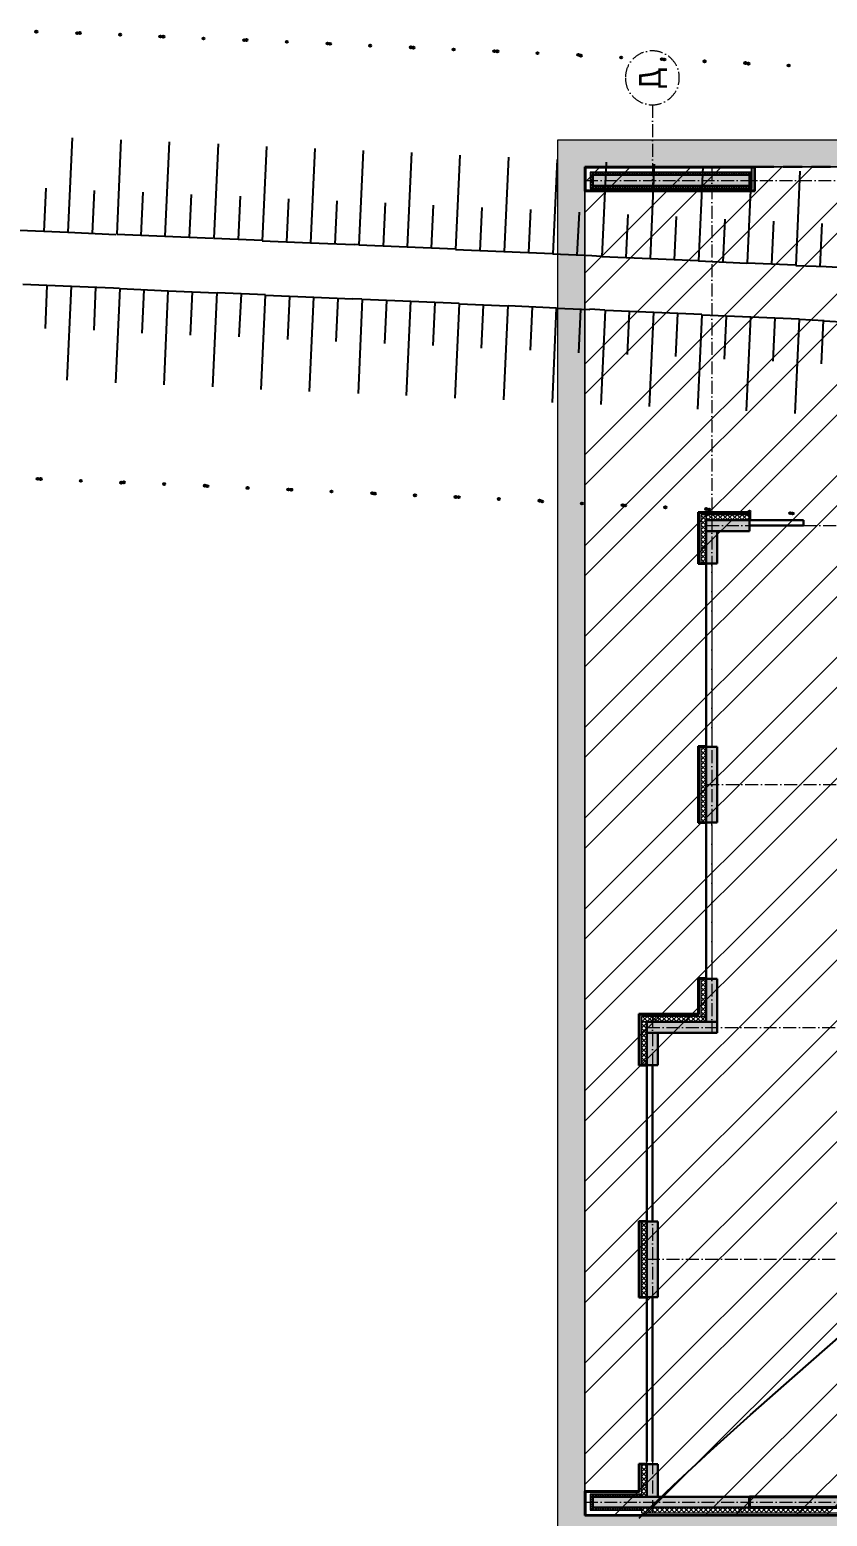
# Model space of a CAD drawing. Header units: millimetres. Extents: x 1353783 to 6492029790, y -7276956 to -512500.
# Drawn here: x 9990400 to 9993356, y -2855754 to -2850243 of the extents above; entities that cross this region are included whole.
import ezdxf

# ---------------------------------------------------------------- set-up
doc = ezdxf.new("R2010")
doc.units = ezdxf.units.MM
for name, pattern in [('( Dashed )', [0.75, 0.5, -0.25]), ('ACAD_ISO10W100', [18, 12, -3, 0, -3]), ('CONTI', [0]), ('осевая', [50.8, 31.75, -6.35, 6.35, -6.35])]:
    doc.linetypes.add(name, pattern=pattern)
doc.layers.get('0').update_dxf_attribs({"lineweight": 5})
for name, color, linetype, lineweight in [('!A-DIAFRAGM типовой', 142, 'Continuous', 0), ('7земля', 7, 'Continuous', 30), ('DIAFRAGM', 46, 'Continuous', 30), ('Hatch', 254, 'Continuous', 5), ('INSULATION', 81, 'Continuous', 5), ('Ар-окна', 5, 'Continuous', 9), ('ГП-Тратуар', 3, 'Continuous', 5), ('ГР.УЧ', 12, 'ограждение1', 40), ('оси', 231, 'осевая', 9)]:
    doc.layers.add(name, color=color, linetype=linetype, lineweight=lineweight)
for name, color, linetype in [('GORIZUNKNOWN', 32, 'CONTI'), ('SIT_LРЕЛЬЕФ', 7, 'CONTI'), ('Заливка', 7, 'Continuous'), ('РЕЛЬЕФ', 7, 'CONTI')]:
    doc.layers.add(name, color=color, linetype=linetype)
doc.styles.add('GOST Common', font='', dxfattribs={"height": 3})
doc.styles.get('GOST Common').set_extended_font_data('GOST Common')
doc.linetypes.add('ограждение1', pattern='A,6.35,-2.54,[133,ltypeshp.shx,S=2.54,R=0,X=-2.54,Y=0],-2.54,25.4', length=36.83)

# ---------------------------------------------------------------- blocks, each defined once
blk = doc.blocks.new('амвамвам')
at = {"lineweight": 30, "ltscale": 100, "true_color": 0x939598}
h = blk.add_hatch(color=252, dxfattribs=at)
h.dxf.hatch_style = 1
h.paths.add_polyline_path([(9932406, -3669392), (9932906, -3669392), (9932906, -3665042), (9932406, -3665042)], flags=17)
h.paths.add_polyline_path([(9932406, -3672192), (9932906, -3672192), (9932906, -3683642), (9918006, -3683642), (9918006, -3658142), (9918006, -3657642), (9937860, -3657642), (9937810, -3658142), (9918506, -3658142), (9918506, -3683142), (9932406, -3683142)])
at = {"color": 251, "lineweight": 15, "ltscale": 100, "true_color": 0x636466}
blk.add_lwpolyline([(9932406, -3672192), (9932906, -3672192), (9932906, -3683642), (9918006, -3683642), (9918006, -3658142), (9918006, -3657642), (9937860, -3657642), (9937810, -3658142), (9918506, -3658142), (9918506, -3683142), (9932406, -3683142)], close=True, dxfattribs=at)
blk = doc.blocks.new('ТИП-3')
at = {"layer": '!A-DIAFRAGM типовой', "lineweight": 0, "ltscale": 100, "true_color": 0x000000}
h = blk.add_hatch(color=18, dxfattribs=at)
h.dxf.hatch_style = 1
h.paths.add_polyline_path([(10363114, -2871481), (10363314, -2871481), (10363314, -2868581), (10363114, -2868581)])
h = blk.add_hatch(color=18, dxfattribs=at)
h.dxf.hatch_style = 1
h.paths.add_polyline_path([(10387614, -2871481), (10387814, -2871481), (10387814, -2868581), (10387614, -2868581)])
h = blk.add_hatch(color=18, dxfattribs=at)
h.dxf.hatch_style = 1
h.paths.add_polyline_path([(10378814, -2870881), (10379014, -2870881), (10379014, -2869581), (10378814, -2869581)])
h = blk.add_hatch(color=18, dxfattribs=at)
h.dxf.hatch_style = 1
h.paths.add_polyline_path([(10379014, -2869581), (10379014, -2869781), (10379614, -2869781), (10379614, -2869581)])
h = blk.add_hatch(color=18, dxfattribs=at)
h.dxf.hatch_style = 1
h.paths.add_polyline_path([(10382514, -2869581), (10382514, -2869781), (10383914, -2869781), (10383914, -2869581)])
h = blk.add_hatch(color=18, dxfattribs=at)
h.dxf.hatch_style = 1
h.paths.add_polyline_path([(10387014, -2869581), (10387014, -2869781), (10387614, -2869781), (10387614, -2869581)])
h = blk.add_hatch(color=18, dxfattribs=at)
h.dxf.hatch_style = 1
h.paths.add_polyline_path([(10369514, -2871481), (10369714, -2871481), (10369714, -2870681), (10369514, -2870681)])
h = blk.add_hatch(color=18, dxfattribs=at)
h.dxf.hatch_style = 1
h.paths.add_polyline_path([(10369714, -2870681), (10369714, -2870881), (10370314, -2870881), (10370314, -2870681)])
h = blk.add_hatch(color=18, dxfattribs=at)
h.dxf.hatch_style = 1
h.paths.add_polyline_path([(10373714, -2870681), (10373714, -2870881), (10375114, -2870881), (10375114, -2870681)])
h = blk.add_hatch(color=18, dxfattribs=at)
h.dxf.hatch_style = 1
h.paths.add_polyline_path([(10378014, -2870681), (10378014, -2870881), (10378814, -2870881), (10378814, -2870681)])
at = {"layer": 'Hatch', "lineweight": 40, "ltscale": 0.5, "true_color": 0x000000}
blk.add_hatch(color=18, dxfattribs=at).paths.add_polyline_path([(10387814, -2874781), (10387614, -2874781), (10387614, -2871481), (10387814, -2871481)])
at = {"layer": '7земля', "color": 18, "lineweight": 30, "ltscale": 100, "true_color": 0x000000}
for p, q in [((10362964, -2868431), (10363414, -2868431)), ((10362964, -2871581), (10362964, -2868431)), ((10363414, -2868431), (10363414, -2871581)), ((10387514, -2869431), (10387514, -2868431)), ((10387514, -2868431), (10387964, -2868431)), ((10387964, -2868431), (10387964, -2882331)), ((10362974, -2868441), (10363404, -2868441)), ((10362974, -2871571), (10362974, -2868441)), ((10363404, -2868441), (10363404, -2871571)), ((10387524, -2869441), (10387524, -2868441)), ((10387524, -2868441), (10387954, -2868441)), ((10387954, -2868441), (10387954, -2882321)), ((10378664, -2870531), (10378664, -2869431)), ((10378664, -2869431), (10379624, -2869431)), ((10378674, -2870541), (10378674, -2869441)), ((10378674, -2869441), (10379614, -2869441)), ((10379614, -2869441), (10379614, -2869581)), ((10379624, -2869431), (10379624, -2869581)), ((10383924, -2869431), (10382504, -2869431)), ((10382504, -2869431), (10382504, -2869581)), ((10383914, -2869441), (10382514, -2869441)), ((10382514, -2869441), (10382514, -2869581)), ((10383914, -2869581), (10383914, -2869441)), ((10383924, -2869581), (10383924, -2869431)), ((10387004, -2869581), (10387004, -2869431)), ((10387004, -2869431), (10387514, -2869431)), ((10387014, -2869581), (10387014, -2869441)), ((10387014, -2869441), (10387524, -2869441)), ((10379614, -2869581), (10379664, -2869581)), ((10379664, -2869681), (10379614, -2869681)), ((10382464, -2869581), (10379664, -2869581)), ((10379664, -2869681), (10382464, -2869681)), ((10382514, -2869581), (10382464, -2869581)), ((10382464, -2869681), (10382514, -2869681)), ((10383914, -2869581), (10383964, -2869581)), ((10383964, -2869681), (10383914, -2869681)), ((10386964, -2869581), (10383964, -2869581)), ((10383964, -2869681), (10386964, -2869681)), ((10370324, -2870531), (10369364, -2870531)), ((10369364, -2870531), (10369364, -2871491)), ((10370314, -2870541), (10369374, -2870541)), ((10369374, -2870541), (10369374, -2871481)), ((10370314, -2870681), (10370314, -2870541)), ((10370324, -2870681), (10370324, -2870531)), ((10375124, -2870531), (10373704, -2870531)), ((10373704, -2870531), (10373704, -2870681)), ((10375114, -2870541), (10373714, -2870541)), ((10373714, -2870541), (10373714, -2870681)), ((10375114, -2870681), (10375114, -2870541)), ((10375124, -2870681), (10375124, -2870531)), ((10378004, -2870681), (10378004, -2870531)), ((10378004, -2870531), (10378664, -2870531)), ((10378014, -2870681), (10378014, -2870541)), ((10378014, -2870541), (10378674, -2870541)), ((10370314, -2870681), (10370364, -2870681)), ((10373664, -2870681), (10370364, -2870681)), ((10373714, -2870681), (10373664, -2870681)), ((10375114, -2870681), (10375164, -2870681)), ((10377964, -2870681), (10375164, -2870681)), ((10378014, -2870681), (10377964, -2870681)), ((10363414, -2871581), (10362964, -2871581)), ((10363404, -2871571), (10362974, -2871571)), ((10369364, -2871491), (10369514, -2871491)), ((10369374, -2871481), (10369514, -2871481)), ((10369514, -2871531), (10369514, -2871481)), ((10369514, -2871481), (10369614, -2871481)), ((10369514, -2871531), (10369514, -2872431)), ((10369614, -2871481), (10369614, -2871531)), ((10369614, -2872431), (10369614, -2871531)), ((10369514, -2872431), (10369514, -2872481)), ((10369514, -2872481), (10369614, -2872481)), ((10369614, -2872481), (10369614, -2872431))]:
    blk.add_line(p, q, dxfattribs=at)
at = {"layer": '7земля', "color": 18, "linetype": '( Dashed )', "lineweight": 20, "ltscale": 700, "true_color": 0x000000}
blk.add_line((10363414, -2868431), (10387514, -2868431), dxfattribs=at)
at = {"layer": '7земля', "color": 18, "linetype": '( Dashed )', "lineweight": 30, "ltscale": 700, "true_color": 0x000000}
blk.add_line((10362964, -2871581), (10362964, -2874881), dxfattribs=at)
at = {"layer": 'DIAFRAGM', "color": 18, "ltscale": 0.5, "true_color": 0x000000}
for p, q in [((10363314, -2868581), (10363114, -2868581)), ((10363114, -2868581), (10363114, -2871481)), ((10363314, -2871481), (10363314, -2868581)), ((10387814, -2868581), (10387614, -2868581)), ((10387614, -2868581), (10387614, -2871481)), ((10387814, -2871481), (10387814, -2868581)), ((10379014, -2869581), (10378814, -2869581)), ((10378814, -2869581), (10378814, -2870881)), ((10379014, -2870881), (10379014, -2869581)), ((10379014, -2869581), (10379014, -2869781)), ((10379614, -2869581), (10379014, -2869581)), ((10379014, -2869781), (10379614, -2869781)), ((10379614, -2869781), (10379614, -2869581)), ((10382514, -2869581), (10382514, -2869781)), ((10383914, -2869581), (10382514, -2869581)), ((10382514, -2869781), (10383914, -2869781)), ((10383314, -2869781), (10383114, -2869781)), ((10383914, -2869781), (10383914, -2869581)), ((10387014, -2869581), (10387014, -2869781)), ((10387614, -2869581), (10387014, -2869581)), ((10387014, -2869781), (10387614, -2869781)), ((10387614, -2869781), (10387614, -2869581)), ((10369714, -2870681), (10369514, -2870681)), ((10369514, -2870681), (10369514, -2871481)), ((10369714, -2871481), (10369714, -2870681)), ((10369714, -2870681), (10369714, -2870881)), ((10370314, -2870681), (10369714, -2870681)), ((10369714, -2870881), (10370314, -2870881)), ((10370314, -2870881), (10370314, -2870681)), ((10373714, -2870681), (10373714, -2870881)), ((10375114, -2870681), (10373714, -2870681)), ((10373714, -2870881), (10375114, -2870881)), ((10375114, -2870881), (10375114, -2870681)), ((10378014, -2870681), (10378014, -2870881)), ((10378814, -2870681), (10378014, -2870681)), ((10378014, -2870881), (10378814, -2870881)), ((10378814, -2870881), (10378814, -2870681)), ((10378814, -2870881), (10379014, -2870881)), ((10363114, -2871481), (10363314, -2871481)), ((10369514, -2871481), (10369714, -2871481)), ((10387614, -2871481), (10387814, -2871481))]:
    blk.add_line(p, q, dxfattribs=at)
at = {"layer": 'Hatch', "color": 18, "lineweight": 40, "ltscale": 0.5, "true_color": 0x000000}
for p, q in [((10387614, -2874781), (10387614, -2871481)), ((10387614, -2871481), (10387814, -2871481)), ((10387814, -2871481), (10387814, -2874781))]:
    blk.add_line(p, q, dxfattribs=at)
at = {"layer": 'INSULATION', "color": 18, "linetype": 'Continuous', "ltscale": 0.5, "true_color": 0x000000}
for p, q in [((10363064, -2868563), (10363096, -2868531)), ((10363064, -2868544), (10363101, -2868581)), ((10363101, -2868581), (10363064, -2868618)), ((10363064, -2868608), (10363114, -2868658)), ((10363114, -2868613), (10363064, -2868663)), ((10363064, -2868653), (10363114, -2868703)), ((10363114, -2868658), (10363064, -2868708)), ((10363064, -2868698), (10363114, -2868748)), ((10363114, -2868703), (10363064, -2868753)), ((10363082, -2868581), (10363114, -2868613)), ((10363091, -2868581), (10363141, -2868531)), ((10363096, -2868531), (10363146, -2868581)), ((10363136, -2868581), (10363186, -2868531)), ((10363141, -2868531), (10363191, -2868581)), ((10363181, -2868581), (10363231, -2868531)), ((10363186, -2868531), (10363236, -2868581)), ((10363226, -2868581), (10363276, -2868531)), ((10363231, -2868531), (10363281, -2868581)), ((10363271, -2868581), (10363321, -2868531)), ((10363276, -2868531), (10363326, -2868581)), ((10363351, -2868581), (10363314, -2868618)), ((10363314, -2868608), (10363364, -2868658)), ((10363364, -2868613), (10363314, -2868663)), ((10363314, -2868653), (10363364, -2868703)), ((10363364, -2868658), (10363314, -2868708)), ((10363314, -2868698), (10363364, -2868748)), ((10363364, -2868703), (10363314, -2868753)), ((10363316, -2868581), (10363364, -2868532)), ((10363321, -2868531), (10363364, -2868574)), ((10363332, -2868581), (10363364, -2868613)), ((10363361, -2868581), (10363364, -2868577)), ((10387564, -2868563), (10387596, -2868531)), ((10387564, -2868544), (10387601, -2868581)), ((10387601, -2868581), (10387564, -2868618)), ((10387564, -2868608), (10387614, -2868658)), ((10387614, -2868613), (10387564, -2868663)), ((10387564, -2868653), (10387614, -2868703)), ((10387614, -2868658), (10387564, -2868708)), ((10387564, -2868698), (10387614, -2868748)), ((10387614, -2868703), (10387564, -2868753)), ((10387582, -2868581), (10387614, -2868613)), ((10387591, -2868581), (10387641, -2868531)), ((10387596, -2868531), (10387646, -2868581)), ((10387636, -2868581), (10387686, -2868531)), ((10387641, -2868531), (10387691, -2868581)), ((10387681, -2868581), (10387731, -2868531)), ((10387686, -2868531), (10387736, -2868581)), ((10387726, -2868581), (10387776, -2868531)), ((10387731, -2868531), (10387781, -2868581)), ((10387771, -2868581), (10387821, -2868531)), ((10387776, -2868531), (10387826, -2868581)), ((10387851, -2868581), (10387814, -2868618)), ((10387814, -2868608), (10387864, -2868658)), ((10387864, -2868613), (10387814, -2868663)), ((10387814, -2868653), (10387864, -2868703)), ((10387864, -2868658), (10387814, -2868708)), ((10387814, -2868698), (10387864, -2868748)), ((10387864, -2868703), (10387814, -2868753)), ((10387816, -2868581), (10387864, -2868532)), ((10387821, -2868531), (10387864, -2868574)), ((10387832, -2868581), (10387864, -2868613)), ((10387861, -2868581), (10387864, -2868577)), ((10363064, -2868742), (10363114, -2868792)), ((10363114, -2868748), (10363064, -2868798)), ((10363064, -2868787), (10363114, -2868837)), ((10363114, -2868792), (10363064, -2868842)), ((10363064, -2868832), (10363114, -2868882)), ((10363114, -2868837), (10363064, -2868887)), ((10363064, -2868877), (10363114, -2868927)), ((10363114, -2868882), (10363064, -2868932)), ((10363064, -2868922), (10363114, -2868972)), ((10363114, -2868927), (10363064, -2868977)), ((10363064, -2868967), (10363114, -2869017)), ((10363114, -2868972), (10363064, -2869022)), ((10363314, -2868742), (10363364, -2868792)), ((10363364, -2868748), (10363314, -2868798)), ((10363314, -2868787), (10363364, -2868837)), ((10363364, -2868792), (10363314, -2868842)), ((10363314, -2868832), (10363364, -2868882)), ((10363364, -2868837), (10363314, -2868887)), ((10363314, -2868877), (10363364, -2868927)), ((10363364, -2868882), (10363314, -2868932)), ((10363314, -2868922), (10363364, -2868972)), ((10363364, -2868927), (10363314, -2868977)), ((10363314, -2868967), (10363364, -2869017)), ((10363364, -2868972), (10363314, -2869022)), ((10387564, -2868742), (10387614, -2868792)), ((10387614, -2868748), (10387564, -2868798)), ((10387564, -2868787), (10387614, -2868837)), ((10387614, -2868792), (10387564, -2868842)), ((10387564, -2868832), (10387614, -2868882)), ((10387614, -2868837), (10387564, -2868887)), ((10387564, -2868877), (10387614, -2868927)), ((10387614, -2868882), (10387564, -2868932)), ((10387564, -2868922), (10387614, -2868972)), ((10387614, -2868927), (10387564, -2868977)), ((10387564, -2868967), (10387614, -2869017)), ((10387614, -2868972), (10387564, -2869022)), ((10387814, -2868742), (10387864, -2868792)), ((10387864, -2868748), (10387814, -2868798)), ((10387814, -2868787), (10387864, -2868837)), ((10387864, -2868792), (10387814, -2868842)), ((10387814, -2868832), (10387864, -2868882)), ((10387864, -2868837), (10387814, -2868887)), ((10387814, -2868877), (10387864, -2868927)), ((10387864, -2868882), (10387814, -2868932)), ((10387814, -2868922), (10387864, -2868972)), ((10387864, -2868927), (10387814, -2868977)), ((10387814, -2868967), (10387864, -2869017)), ((10387864, -2868972), (10387814, -2869022)), ((10363064, -2869012), (10363114, -2869062)), ((10363114, -2869017), (10363064, -2869067)), ((10363064, -2869057), (10363114, -2869107)), ((10363114, -2869062), (10363064, -2869112)), ((10363064, -2869102), (10363114, -2869152)), ((10363114, -2869107), (10363064, -2869157)), ((10363064, -2869147), (10363114, -2869197)), ((10363114, -2869152), (10363064, -2869202)), ((10363064, -2869191), (10363114, -2869241)), ((10363114, -2869197), (10363064, -2869247)), ((10363064, -2869236), (10363114, -2869286)), ((10363114, -2869241), (10363064, -2869291)), ((10363314, -2869012), (10363364, -2869062)), ((10363364, -2869017), (10363314, -2869067)), ((10363314, -2869057), (10363364, -2869107)), ((10363364, -2869062), (10363314, -2869112)), ((10363314, -2869102), (10363364, -2869152)), ((10363364, -2869107), (10363314, -2869157)), ((10363314, -2869147), (10363364, -2869197)), ((10363364, -2869152), (10363314, -2869202)), ((10363314, -2869191), (10363364, -2869241)), ((10363364, -2869197), (10363314, -2869247)), ((10363314, -2869236), (10363364, -2869286)), ((10363364, -2869241), (10363314, -2869291)), ((10387564, -2869012), (10387614, -2869062)), ((10387614, -2869017), (10387564, -2869067)), ((10387564, -2869057), (10387614, -2869107)), ((10387614, -2869062), (10387564, -2869112)), ((10387564, -2869102), (10387614, -2869152)), ((10387614, -2869107), (10387564, -2869157)), ((10387564, -2869147), (10387614, -2869197)), ((10387614, -2869152), (10387564, -2869202)), ((10387564, -2869191), (10387614, -2869241)), ((10387614, -2869197), (10387564, -2869247)), ((10387564, -2869236), (10387614, -2869286)), ((10387614, -2869241), (10387564, -2869291)), ((10387814, -2869012), (10387864, -2869062)), ((10387864, -2869017), (10387814, -2869067)), ((10387814, -2869057), (10387864, -2869107)), ((10387864, -2869062), (10387814, -2869112)), ((10387814, -2869102), (10387864, -2869152)), ((10387864, -2869107), (10387814, -2869157)), ((10387814, -2869147), (10387864, -2869197)), ((10387864, -2869152), (10387814, -2869202)), ((10387814, -2869191), (10387864, -2869241)), ((10387864, -2869197), (10387814, -2869247)), ((10387814, -2869236), (10387864, -2869286)), ((10387864, -2869241), (10387814, -2869291)), ((10363064, -2869281), (10363114, -2869331)), ((10363114, -2869286), (10363064, -2869336)), ((10363064, -2869326), (10363114, -2869376)), ((10363114, -2869331), (10363064, -2869381)), ((10363064, -2869371), (10363114, -2869421)), ((10363114, -2869376), (10363064, -2869426)), ((10363064, -2869416), (10363114, -2869466)), ((10363114, -2869421), (10363064, -2869471)), ((10363064, -2869461), (10363114, -2869511)), ((10363114, -2869466), (10363064, -2869516)), ((10363064, -2869506), (10363114, -2869556)), ((10363114, -2869511), (10363064, -2869561)), ((10363314, -2869281), (10363364, -2869331)), ((10363364, -2869286), (10363314, -2869336)), ((10363314, -2869326), (10363364, -2869376)), ((10363364, -2869331), (10363314, -2869381)), ((10363314, -2869371), (10363364, -2869421)), ((10363364, -2869376), (10363314, -2869426)), ((10363314, -2869416), (10363364, -2869466)), ((10363364, -2869421), (10363314, -2869471)), ((10363314, -2869461), (10363364, -2869511)), ((10363364, -2869466), (10363314, -2869516)), ((10363314, -2869506), (10363364, -2869556)), ((10363364, -2869511), (10363314, -2869561)), ((10378714, -2869497), (10378731, -2869481)), ((10378714, -2869587), (10378814, -2869487)), ((10378814, -2869597), (10378714, -2869497)), ((10378814, -2869508), (10378788, -2869481)), ((10378814, -2869509), (10378842, -2869481)), ((10378832, -2869581), (10378932, -2869481)), ((10378842, -2869481), (10378942, -2869581)), ((10378922, -2869581), (10379022, -2869481)), ((10378932, -2869481), (10379032, -2869581)), ((10379011, -2869581), (10379111, -2869481)), ((10379022, -2869481), (10379122, -2869581)), ((10379101, -2869581), (10379201, -2869481)), ((10379111, -2869481), (10379211, -2869581)), ((10379191, -2869581), (10379291, -2869481)), ((10379201, -2869481), (10379301, -2869581)), ((10379281, -2869581), (10379381, -2869481)), ((10379291, -2869481), (10379391, -2869581)), ((10379371, -2869581), (10379471, -2869481)), ((10379381, -2869481), (10379481, -2869581)), ((10379460, -2869581), (10379560, -2869481)), ((10379471, -2869481), (10379571, -2869581)), ((10379550, -2869581), (10379614, -2869517)), ((10379560, -2869481), (10379614, -2869535)), ((10382514, -2869500), (10382534, -2869481)), ((10382524, -2869581), (10382624, -2869481)), ((10382534, -2869481), (10382634, -2869581)), ((10382613, -2869581), (10382713, -2869481)), ((10382624, -2869481), (10382724, -2869581)), ((10382703, -2869581), (10382803, -2869481)), ((10382713, -2869481), (10382813, -2869581)), ((10382793, -2869581), (10382893, -2869481)), ((10382803, -2869481), (10382903, -2869581)), ((10382883, -2869581), (10382983, -2869481)), ((10382893, -2869481), (10382993, -2869581)), ((10382973, -2869581), (10383073, -2869481)), ((10382983, -2869481), (10383083, -2869581)), ((10383062, -2869581), (10383162, -2869481)), ((10383073, -2869481), (10383173, -2869581)), ((10383152, -2869581), (10383252, -2869481)), ((10383162, -2869481), (10383262, -2869581)), ((10383242, -2869581), (10383342, -2869481)), ((10383252, -2869481), (10383352, -2869581)), ((10383332, -2869581), (10383432, -2869481)), ((10383342, -2869481), (10383442, -2869581)), ((10383422, -2869581), (10383522, -2869481)), ((10383432, -2869481), (10383532, -2869581)), ((10383511, -2869581), (10383611, -2869481)), ((10383522, -2869481), (10383622, -2869581)), ((10383601, -2869581), (10383701, -2869481)), ((10383611, -2869481), (10383711, -2869581)), ((10383691, -2869581), (10383791, -2869481)), ((10383701, -2869481), (10383801, -2869581)), ((10383781, -2869581), (10383881, -2869481)), ((10383791, -2869481), (10383891, -2869581)), ((10383871, -2869581), (10383914, -2869537)), ((10383881, -2869481), (10383914, -2869514)), ((10387014, -2869529), (10387062, -2869481)), ((10387014, -2869523), (10387073, -2869581)), ((10387052, -2869581), (10387152, -2869481)), ((10387062, -2869481), (10387162, -2869581)), ((10387142, -2869581), (10387242, -2869481)), ((10387152, -2869481), (10387252, -2869581)), ((10387232, -2869581), (10387332, -2869481)), ((10387242, -2869481), (10387342, -2869581)), ((10387322, -2869581), (10387422, -2869481)), ((10387332, -2869481), (10387432, -2869581)), ((10387411, -2869581), (10387511, -2869481)), ((10387422, -2869481), (10387522, -2869581)), ((10387501, -2869581), (10387601, -2869481)), ((10387511, -2869481), (10387611, -2869581)), ((10387564, -2869281), (10387614, -2869331)), ((10387614, -2869286), (10387564, -2869336)), ((10387564, -2869326), (10387614, -2869376)), ((10387614, -2869331), (10387564, -2869381)), ((10387564, -2869371), (10387614, -2869421)), ((10387614, -2869376), (10387564, -2869426)), ((10387564, -2869416), (10387614, -2869466)), ((10387614, -2869421), (10387564, -2869471)), ((10387564, -2869461), (10387584, -2869481)), ((10387614, -2869466), (10387599, -2869481)), ((10387601, -2869481), (10387614, -2869494)), ((10387814, -2869281), (10387864, -2869331)), ((10387864, -2869286), (10387814, -2869336)), ((10387814, -2869326), (10387864, -2869376)), ((10387864, -2869331), (10387814, -2869381)), ((10387814, -2869371), (10387864, -2869421)), ((10387864, -2869376), (10387814, -2869426)), ((10387814, -2869416), (10387864, -2869466)), ((10387864, -2869421), (10387814, -2869471)), ((10387814, -2869461), (10387834, -2869481)), ((10387814, -2869548), (10387882, -2869481)), ((10387814, -2869638), (10387914, -2869538)), ((10387914, -2869559), (10387837, -2869481)), ((10387864, -2869466), (10387849, -2869481)), ((10363064, -2869551), (10363114, -2869601)), ((10363114, -2869556), (10363064, -2869606)), ((10363064, -2869596), (10363114, -2869646)), ((10363114, -2869601), (10363064, -2869651)), ((10363064, -2869641), (10363114, -2869691)), ((10363114, -2869646), (10363064, -2869696)), ((10363064, -2869685), (10363114, -2869735)), ((10363114, -2869691), (10363064, -2869741)), ((10363064, -2869730), (10363114, -2869780)), ((10363114, -2869735), (10363064, -2869785)), ((10363064, -2869775), (10363114, -2869825)), ((10363114, -2869780), (10363064, -2869830)), ((10363314, -2869551), (10363364, -2869601)), ((10363364, -2869556), (10363314, -2869606)), ((10363314, -2869596), (10363364, -2869646)), ((10363364, -2869601), (10363314, -2869651)), ((10363314, -2869641), (10363364, -2869691)), ((10363364, -2869646), (10363314, -2869696)), ((10363314, -2869685), (10363364, -2869735)), ((10363364, -2869691), (10363314, -2869741)), ((10363314, -2869730), (10363364, -2869780)), ((10363364, -2869735), (10363314, -2869785)), ((10363314, -2869775), (10363364, -2869825)), ((10363364, -2869780), (10363314, -2869830)), ((10378714, -2869677), (10378814, -2869577)), ((10378814, -2869687), (10378714, -2869587)), ((10378714, -2869767), (10378814, -2869667)), ((10378814, -2869777), (10378714, -2869677)), ((10378714, -2869857), (10378814, -2869757)), ((10378814, -2869867), (10378714, -2869767)), ((10378814, -2869543), (10378852, -2869581)), ((10382514, -2869551), (10382544, -2869581)), ((10387591, -2869581), (10387614, -2869558)), ((10387914, -2869648), (10387814, -2869548)), ((10387814, -2869728), (10387914, -2869628)), ((10387914, -2869738), (10387814, -2869638)), ((10387814, -2869818), (10387914, -2869718)), ((10387914, -2869828), (10387814, -2869728)), ((10387814, -2869908), (10387914, -2869808)), ((10363064, -2869820), (10363114, -2869870)), ((10363114, -2869825), (10363064, -2869875)), ((10363064, -2869865), (10363114, -2869915)), ((10363114, -2869870), (10363064, -2869920)), ((10363064, -2869910), (10363114, -2869960)), ((10363114, -2869915), (10363064, -2869965)), ((10363064, -2869955), (10363114, -2870005)), ((10363114, -2869960), (10363064, -2870010)), ((10363064, -2870000), (10363114, -2870050)), ((10363114, -2870005), (10363064, -2870055)), ((10363064, -2870045), (10363114, -2870095)), ((10363114, -2870050), (10363064, -2870100)), ((10363064, -2870090), (10363114, -2870140)), ((10363314, -2869820), (10363364, -2869870)), ((10363364, -2869825), (10363314, -2869875)), ((10363314, -2869865), (10363364, -2869915)), ((10363364, -2869870), (10363314, -2869920)), ((10363314, -2869910), (10363364, -2869960)), ((10363364, -2869915), (10363314, -2869965)), ((10363314, -2869955), (10363364, -2870005)), ((10363364, -2869960), (10363314, -2870010)), ((10363314, -2870000), (10363364, -2870050)), ((10363364, -2870005), (10363314, -2870055)), ((10363314, -2870045), (10363364, -2870095)), ((10363364, -2870050), (10363314, -2870100)), ((10363314, -2870090), (10363364, -2870140)), ((10378714, -2869946), (10378814, -2869846)), ((10378814, -2869957), (10378714, -2869857)), ((10378714, -2870036), (10378814, -2869936)), ((10378814, -2870046), (10378714, -2869946)), ((10378714, -2870126), (10378814, -2870026)), ((10378814, -2870136), (10378714, -2870036)), ((10387914, -2869918), (10387814, -2869818)), ((10387814, -2869997), (10387914, -2869897)), ((10387914, -2870008), (10387814, -2869908)), ((10387814, -2870087), (10387914, -2869987)), ((10387914, -2870097), (10387814, -2869997)), ((10387814, -2870177), (10387914, -2870077)), ((10387914, -2870187), (10387814, -2870087)), ((10363114, -2870095), (10363064, -2870145)), ((10363064, -2870134), (10363114, -2870184)), ((10363114, -2870140), (10363064, -2870190)), ((10363064, -2870179), (10363114, -2870229)), ((10363114, -2870184), (10363064, -2870234)), ((10363064, -2870224), (10363114, -2870274)), ((10363114, -2870229), (10363064, -2870279)), ((10363064, -2870269), (10363114, -2870319)), ((10363114, -2870274), (10363064, -2870324)), ((10363064, -2870314), (10363114, -2870364)), ((10363114, -2870319), (10363064, -2870369)), ((10363064, -2870359), (10363114, -2870409)), ((10363114, -2870364), (10363064, -2870414)), ((10363364, -2870095), (10363314, -2870145)), ((10363314, -2870134), (10363364, -2870184)), ((10363364, -2870140), (10363314, -2870190)), ((10363314, -2870179), (10363364, -2870229)), ((10363364, -2870184), (10363314, -2870234)), ((10363314, -2870224), (10363364, -2870274)), ((10363364, -2870229), (10363314, -2870279)), ((10363314, -2870269), (10363364, -2870319)), ((10363364, -2870274), (10363314, -2870324)), ((10363314, -2870314), (10363364, -2870364)), ((10363364, -2870319), (10363314, -2870369)), ((10363314, -2870359), (10363364, -2870409)), ((10363364, -2870364), (10363314, -2870414)), ((10378714, -2870216), (10378814, -2870116)), ((10378814, -2870226), (10378714, -2870126)), ((10378714, -2870306), (10378814, -2870206)), ((10378814, -2870316), (10378714, -2870216)), ((10378714, -2870395), (10378814, -2870295)), ((10378814, -2870406), (10378714, -2870306)), ((10387814, -2870267), (10387914, -2870167)), ((10387914, -2870277), (10387814, -2870177)), ((10387814, -2870357), (10387914, -2870257)), ((10387914, -2870367), (10387814, -2870267)), ((10387814, -2870446), (10387914, -2870346)), ((10387914, -2870457), (10387814, -2870357)), ((10363064, -2870404), (10363114, -2870454)), ((10363114, -2870409), (10363064, -2870459)), ((10363064, -2870449), (10363114, -2870499)), ((10363114, -2870454), (10363064, -2870504)), ((10363064, -2870494), (10363114, -2870544)), ((10363114, -2870499), (10363064, -2870549)), ((10363064, -2870539), (10363114, -2870589)), ((10363114, -2870544), (10363064, -2870594)), ((10363064, -2870583), (10363114, -2870633)), ((10363114, -2870589), (10363064, -2870639)), ((10363064, -2870628), (10363114, -2870678)), ((10363114, -2870633), (10363064, -2870683)), ((10363314, -2870404), (10363364, -2870454)), ((10363364, -2870409), (10363314, -2870459)), ((10363314, -2870449), (10363364, -2870499)), ((10363364, -2870454), (10363314, -2870504)), ((10363314, -2870494), (10363364, -2870544)), ((10363364, -2870499), (10363314, -2870549)), ((10363314, -2870539), (10363364, -2870589)), ((10363364, -2870544), (10363314, -2870594)), ((10363314, -2870583), (10363364, -2870633)), ((10363364, -2870589), (10363314, -2870639)), ((10363314, -2870628), (10363364, -2870678)), ((10363364, -2870633), (10363314, -2870683)), ((10369414, -2870588), (10369422, -2870581)), ((10369414, -2870678), (10369511, -2870581)), ((10369422, -2870581), (10369522, -2870681)), ((10369501, -2870681), (10369601, -2870581)), ((10369511, -2870581), (10369611, -2870681)), ((10369591, -2870681), (10369691, -2870581)), ((10369601, -2870581), (10369701, -2870681)), ((10369681, -2870681), (10369781, -2870581)), ((10369691, -2870581), (10369791, -2870681)), ((10369771, -2870681), (10369871, -2870581)), ((10369781, -2870581), (10369881, -2870681)), ((10369860, -2870681), (10369960, -2870581)), ((10369871, -2870581), (10369971, -2870681)), ((10369950, -2870681), (10370050, -2870581)), ((10369960, -2870581), (10370060, -2870681)), ((10370040, -2870681), (10370140, -2870581)), ((10370050, -2870581), (10370150, -2870681)), ((10370130, -2870681), (10370230, -2870581)), ((10370140, -2870581), (10370240, -2870681)), ((10370220, -2870681), (10370314, -2870586)), ((10370230, -2870581), (10370314, -2870665)), ((10373714, -2870649), (10373783, -2870581)), ((10373714, -2870602), (10373793, -2870681)), ((10373773, -2870681), (10373873, -2870581)), ((10373783, -2870581), (10373883, -2870681)), ((10373862, -2870681), (10373962, -2870581)), ((10373873, -2870581), (10373973, -2870681)), ((10373952, -2870681), (10374052, -2870581)), ((10373962, -2870581), (10374062, -2870681)), ((10374042, -2870681), (10374142, -2870581)), ((10374052, -2870581), (10374152, -2870681)), ((10374132, -2870681), (10374232, -2870581)), ((10374142, -2870581), (10374242, -2870681)), ((10374222, -2870681), (10374322, -2870581)), ((10374232, -2870581), (10374332, -2870681)), ((10374311, -2870681), (10374411, -2870581)), ((10374322, -2870581), (10374422, -2870681)), ((10374401, -2870681), (10374501, -2870581)), ((10374411, -2870581), (10374511, -2870681)), ((10374491, -2870681), (10374591, -2870581)), ((10374501, -2870581), (10374601, -2870681)), ((10374581, -2870681), (10374681, -2870581)), ((10374591, -2870581), (10374691, -2870681)), ((10374671, -2870681), (10374771, -2870581)), ((10374681, -2870581), (10374781, -2870681)), ((10374760, -2870681), (10374860, -2870581)), ((10374771, -2870581), (10374871, -2870681)), ((10374850, -2870681), (10374950, -2870581)), ((10374860, -2870581), (10374960, -2870681)), ((10374940, -2870681), (10375040, -2870581)), ((10374950, -2870581), (10375050, -2870681)), ((10375030, -2870681), (10375114, -2870596)), ((10375040, -2870581), (10375114, -2870655)), ((10378014, -2870647), (10378081, -2870581)), ((10378014, -2870604), (10378091, -2870681)), ((10378071, -2870681), (10378171, -2870581)), ((10378081, -2870581), (10378181, -2870681)), ((10378160, -2870681), (10378260, -2870581)), ((10378171, -2870581), (10378271, -2870681)), ((10378250, -2870681), (10378350, -2870581)), ((10378260, -2870581), (10378360, -2870681)), ((10378340, -2870681), (10378440, -2870581)), ((10378350, -2870581), (10378450, -2870681)), ((10378430, -2870681), (10378530, -2870581)), ((10378440, -2870581), (10378540, -2870681)), ((10378520, -2870681), (10378620, -2870581)), ((10378530, -2870581), (10378630, -2870681)), ((10378609, -2870681), (10378709, -2870581)), ((10378620, -2870581), (10378714, -2870676)), ((10378709, -2870581), (10378714, -2870586)), ((10378714, -2870485), (10378814, -2870385)), ((10378814, -2870495), (10378714, -2870395)), ((10378714, -2870575), (10378814, -2870475)), ((10378814, -2870585), (10378714, -2870485)), ((10378714, -2870665), (10378814, -2870565)), ((10378814, -2870675), (10378714, -2870575)), ((10387814, -2870536), (10387914, -2870436)), ((10387914, -2870546), (10387814, -2870446)), ((10387814, -2870626), (10387914, -2870526)), ((10387914, -2870636), (10387814, -2870536)), ((10387814, -2870716), (10387914, -2870616)), ((10387914, -2870726), (10387814, -2870626)), ((10363064, -2870673), (10363114, -2870723)), ((10363114, -2870678), (10363064, -2870728)), ((10363064, -2870718), (10363114, -2870768)), ((10363114, -2870723), (10363064, -2870773)), ((10363064, -2870763), (10363114, -2870813)), ((10363114, -2870768), (10363064, -2870818)), ((10363064, -2870808), (10363114, -2870858)), ((10363114, -2870813), (10363064, -2870863)), ((10363064, -2870853), (10363114, -2870903)), ((10363114, -2870858), (10363064, -2870908)), ((10363064, -2870898), (10363114, -2870948)), ((10363114, -2870903), (10363064, -2870953)), ((10363314, -2870673), (10363364, -2870723)), ((10363364, -2870678), (10363314, -2870728)), ((10363314, -2870718), (10363364, -2870768)), ((10363364, -2870723), (10363314, -2870773)), ((10363314, -2870763), (10363364, -2870813)), ((10363364, -2870768), (10363314, -2870818)), ((10363314, -2870808), (10363364, -2870858)), ((10363364, -2870813), (10363314, -2870863)), ((10363314, -2870853), (10363364, -2870903)), ((10363364, -2870858), (10363314, -2870908)), ((10363314, -2870898), (10363364, -2870948)), ((10363364, -2870903), (10363314, -2870953)), ((10369414, -2870663), (10369432, -2870681)), ((10369414, -2870714), (10369448, -2870681)), ((10369414, -2870804), (10369514, -2870704)), ((10369514, -2870814), (10369414, -2870714)), ((10369414, -2870894), (10369514, -2870794)), ((10369514, -2870904), (10369414, -2870804)), ((10369414, -2870984), (10369514, -2870884)), ((10369514, -2870994), (10369414, -2870894)), ((10369514, -2870725), (10369471, -2870681)), ((10370309, -2870681), (10370314, -2870676)), ((10378699, -2870681), (10378714, -2870666)), ((10378730, -2870681), (10378714, -2870665)), ((10378788, -2870681), (10378814, -2870655)), ((10387814, -2870806), (10387914, -2870706)), ((10387914, -2870816), (10387814, -2870716)), ((10387814, -2870895), (10387914, -2870795)), ((10387914, -2870906), (10387814, -2870806)), ((10387814, -2870985), (10387914, -2870885)), ((10387914, -2870995), (10387814, -2870895)), ((10363064, -2870943), (10363114, -2870993)), ((10363114, -2870948), (10363064, -2870998)), ((10363064, -2870988), (10363114, -2871038)), ((10363114, -2870993), (10363064, -2871043)), ((10363064, -2871032), (10363114, -2871082)), ((10363114, -2871038), (10363064, -2871088)), ((10363064, -2871077), (10363114, -2871127)), ((10363114, -2871082), (10363064, -2871132)), ((10363064, -2871122), (10363114, -2871172)), ((10363114, -2871127), (10363064, -2871177)), ((10363064, -2871167), (10363114, -2871217)), ((10363114, -2871172), (10363064, -2871222)), ((10363314, -2870943), (10363364, -2870993)), ((10363364, -2870948), (10363314, -2870998)), ((10363314, -2870988), (10363364, -2871038)), ((10363364, -2870993), (10363314, -2871043)), ((10363314, -2871032), (10363364, -2871082)), ((10363364, -2871038), (10363314, -2871088)), ((10363314, -2871077), (10363364, -2871127)), ((10363364, -2871082), (10363314, -2871132)), ((10363314, -2871122), (10363364, -2871172)), ((10363364, -2871127), (10363314, -2871177)), ((10363314, -2871167), (10363364, -2871217)), ((10363364, -2871172), (10363314, -2871222)), ((10369414, -2871074), (10369514, -2870974)), ((10369514, -2871084), (10369414, -2870984)), ((10369414, -2871163), (10369514, -2871063)), ((10369514, -2871174), (10369414, -2871074)), ((10369414, -2871253), (10369514, -2871153)), ((10369514, -2871263), (10369414, -2871163)), ((10387814, -2871075), (10387914, -2870975)), ((10387914, -2871085), (10387814, -2870985)), ((10387814, -2871165), (10387914, -2871065)), ((10387914, -2871175), (10387814, -2871075)), ((10387814, -2871255), (10387914, -2871155)), ((10387914, -2871265), (10387814, -2871165)), ((10363064, -2871212), (10363114, -2871262)), ((10363114, -2871217), (10363064, -2871267)), ((10363064, -2871257), (10363114, -2871307)), ((10363114, -2871262), (10363064, -2871312)), ((10363064, -2871302), (10363114, -2871352)), ((10363114, -2871307), (10363064, -2871357)), ((10363064, -2871347), (10363114, -2871397)), ((10363114, -2871352), (10363064, -2871402)), ((10363064, -2871392), (10363114, -2871442)), ((10363114, -2871397), (10363064, -2871447)), ((10363064, -2871437), (10363109, -2871481)), ((10363114, -2871442), (10363075, -2871481)), ((10363314, -2871212), (10363364, -2871262)), ((10363364, -2871217), (10363314, -2871267)), ((10363314, -2871257), (10363364, -2871307)), ((10363364, -2871262), (10363314, -2871312)), ((10363314, -2871302), (10363364, -2871352)), ((10363364, -2871307), (10363314, -2871357)), ((10363314, -2871347), (10363364, -2871397)), ((10363364, -2871352), (10363314, -2871402)), ((10363314, -2871392), (10363364, -2871442)), ((10363364, -2871397), (10363314, -2871447)), ((10363314, -2871437), (10363359, -2871481)), ((10363364, -2871442), (10363325, -2871481)), ((10369414, -2871343), (10369514, -2871243)), ((10369514, -2871353), (10369414, -2871253)), ((10369414, -2871433), (10369514, -2871333)), ((10369514, -2871443), (10369414, -2871343)), ((10369462, -2871481), (10369414, -2871433)), ((10369456, -2871481), (10369514, -2871423)), ((10387814, -2871344), (10387914, -2871244)), ((10387914, -2871355), (10387814, -2871255)), ((10387814, -2871434), (10387914, -2871334)), ((10387914, -2871444), (10387814, -2871344)), ((10387814, -2871524), (10387914, -2871424)), ((10387914, -2871534), (10387814, -2871434)), ((10363064, -2871513), (10363096, -2871481)), ((10363064, -2871494), (10363101, -2871531)), ((10363091, -2871531), (10363141, -2871481)), ((10363096, -2871481), (10363146, -2871531)), ((10363136, -2871531), (10363186, -2871481)), ((10363141, -2871481), (10363191, -2871531)), ((10363181, -2871531), (10363231, -2871481)), ((10363186, -2871481), (10363236, -2871531)), ((10363226, -2871531), (10363276, -2871481)), ((10363231, -2871481), (10363281, -2871531)), ((10363271, -2871531), (10363321, -2871481)), ((10363276, -2871481), (10363326, -2871531)), ((10363316, -2871531), (10363364, -2871482)), ((10363321, -2871481), (10363364, -2871524)), ((10363361, -2871531), (10363364, -2871527)), ((10387814, -2871614), (10387914, -2871514)), ((10387914, -2871624), (10387814, -2871524)), ((10387814, -2871704), (10387914, -2871604)), ((10387914, -2871714), (10387814, -2871614)), ((10387814, -2871793), (10387914, -2871693)), ((10387914, -2871804), (10387814, -2871704)), ((10387814, -2871883), (10387914, -2871783)), ((10387914, -2871893), (10387814, -2871793)), ((10387814, -2871973), (10387914, -2871873)), ((10387914, -2871983), (10387814, -2871883)), ((10387814, -2872063), (10387914, -2871963)), ((10387914, -2872073), (10387814, -2871973)), ((10387814, -2872153), (10387914, -2872053)), ((10387914, -2872163), (10387814, -2872063)), ((10387814, -2872242), (10387914, -2872142)), ((10387914, -2872253), (10387814, -2872153)), ((10387814, -2872332), (10387914, -2872232)), ((10387914, -2872342), (10387814, -2872242)), ((10387814, -2872422), (10387914, -2872322)), ((10387914, -2872432), (10387814, -2872332)), ((10387814, -2872512), (10387914, -2872412)), ((10387914, -2872522), (10387814, -2872422)), ((10387814, -2872602), (10387914, -2872502)), ((10387914, -2872612), (10387814, -2872512)), ((10387814, -2872691), (10387914, -2872591)), ((10387914, -2872702), (10387814, -2872602)), ((10387814, -2872781), (10387914, -2872681)), ((10387914, -2872791), (10387814, -2872691)), ((10387814, -2872871), (10387914, -2872771)), ((10387914, -2872881), (10387814, -2872781)), ((10387814, -2872961), (10387914, -2872861)), ((10387914, -2872971), (10387814, -2872871))]:
    blk.add_line(p, q, dxfattribs=at)
at = {"layer": 'INSULATION', "color": 18, "ltscale": 0.5, "true_color": 0x000000}
for p, q in [((10363064, -2868581), (10363064, -2868531)), ((10363064, -2868531), (10363364, -2868531)), ((10363064, -2871481), (10363064, -2868581)), ((10363064, -2868581), (10363114, -2868581)), ((10363364, -2868581), (10363064, -2868581)), ((10363114, -2868581), (10363114, -2871481)), ((10363314, -2871481), (10363314, -2868581)), ((10363314, -2868581), (10363364, -2868581)), ((10363364, -2868531), (10363364, -2868581)), ((10363364, -2868581), (10363364, -2871481)), ((10387564, -2868581), (10387564, -2868531)), ((10387564, -2868531), (10387864, -2868531)), ((10387564, -2869481), (10387564, -2868581)), ((10387564, -2868581), (10387614, -2868581)), ((10387864, -2868581), (10387564, -2868581)), ((10387614, -2868581), (10387614, -2869481)), ((10387814, -2869481), (10387814, -2868581)), ((10387814, -2868581), (10387864, -2868581)), ((10387864, -2868531), (10387864, -2868581)), ((10387864, -2868581), (10387864, -2869481)), ((10378714, -2869481), (10378814, -2869481)), ((10378714, -2870681), (10378714, -2869481)), ((10378814, -2869581), (10378814, -2869481)), ((10378814, -2869481), (10379614, -2869481)), ((10378814, -2869481), (10378814, -2870681)), ((10379614, -2869481), (10379614, -2869581)), ((10382514, -2869581), (10382514, -2869481)), ((10382514, -2869481), (10383914, -2869481)), ((10383914, -2869481), (10383914, -2869581)), ((10387014, -2869581), (10387014, -2869481)), ((10387014, -2869481), (10387614, -2869481)), ((10387614, -2869481), (10387564, -2869481)), ((10387614, -2869481), (10387614, -2869581)), ((10387814, -2869481), (10387914, -2869481)), ((10387814, -2880781), (10387814, -2869481)), ((10387864, -2869481), (10387814, -2869481)), ((10387914, -2869481), (10387914, -2880781)), ((10379614, -2869581), (10378814, -2869581)), ((10383914, -2869581), (10382514, -2869581)), ((10387614, -2869581), (10387014, -2869581)), ((10369414, -2870681), (10369414, -2870581)), ((10369414, -2870581), (10370314, -2870581)), ((10370314, -2870581), (10370314, -2870681)), ((10373714, -2870681), (10373714, -2870581)), ((10373714, -2870581), (10375114, -2870581)), ((10375114, -2870581), (10375114, -2870681)), ((10378014, -2870681), (10378014, -2870581)), ((10378014, -2870581), (10378714, -2870581)), ((10378714, -2870581), (10378714, -2870681)), ((10369414, -2870681), (10369514, -2870681)), ((10369414, -2871481), (10369414, -2870681)), ((10370314, -2870681), (10369414, -2870681)), ((10369514, -2870681), (10369514, -2871481)), ((10375114, -2870681), (10373714, -2870681)), ((10378714, -2870681), (10378014, -2870681)), ((10378814, -2870681), (10378714, -2870681)), ((10363114, -2871481), (10363064, -2871481)), ((10363064, -2871531), (10363064, -2871481)), ((10363064, -2871481), (10363364, -2871481)), ((10363364, -2871531), (10363064, -2871531)), ((10363364, -2871481), (10363314, -2871481)), ((10363364, -2871481), (10363364, -2871531)), ((10369514, -2871481), (10369414, -2871481))]:
    blk.add_line(p, q, dxfattribs=at)
at = {"layer": 'Ар-окна', "color": 18, "lineweight": 5, "true_color": 0x000000}
for p, q in [((10379614, -2869681), (10379614, -2869581)), ((10382514, -2869681), (10382514, -2869581)), ((10383914, -2869681), (10383914, -2869581)), ((10387014, -2869581), (10386964, -2869581)), ((10386964, -2869681), (10387014, -2869681)), ((10387014, -2869681), (10387014, -2869581)), ((10370314, -2870781), (10370314, -2870681)), ((10370364, -2870781), (10370314, -2870781)), ((10370364, -2870781), (10373664, -2870781)), ((10373664, -2870781), (10373714, -2870781)), ((10373714, -2870781), (10373714, -2870681)), ((10375114, -2870781), (10375114, -2870681)), ((10375164, -2870781), (10375114, -2870781)), ((10375164, -2870781), (10377964, -2870781)), ((10377964, -2870781), (10378014, -2870781)), ((10378014, -2870781), (10378014, -2870681))]:
    blk.add_line(p, q, dxfattribs=at)
at = {"layer": 'оси', "color": 251, "linetype": 'ACAD_ISO10W100', "lineweight": 13, "ltscale": 20, "true_color": 0x636466}
for p, q in [((10363214, -2868431), (10363214, -2883281)), ((10387714, -2868431), (10387714, -2883281)), ((10361814, -2869681), (10363414, -2869681)), ((10378664, -2869681), (10387964, -2869681)), ((10378914, -2869581), (10378914, -2882331)), ((10383214, -2869581), (10383214, -2882331)), ((10362964, -2870781), (10379014, -2870781)), ((10369614, -2870681), (10369614, -2882331)), ((10374414, -2870681), (10374414, -2882331))]:
    blk.add_line(p, q, dxfattribs=at)
blk.add_circle((10361314, -2869681), 500, dxfattribs=at)
at = {"layer": 'оси', "color": 251, "linetype": 'ACAD_ISO10W100', "lineweight": 13, "ltscale": 20, "true_color": 0x636466, "insert": (10361320, -2869435), "char_height": 400, "width": 158.4, "attachment_point": 2, "line_spacing_factor": 1.016949, "style": 'GOST Common'}
blk.add_mtext('{\\fArial|b0|i0|c204|p34;Д}', dxfattribs=at)
blk = doc.blocks.new('оо')
at = {"layer": 'GORIZUNKNOWN', "color": 9, "true_color": 0xc7c8ca}
blk.add_lwpolyline([(222850.563, -3431859.372), (222851.353, -3431858.982), (222852.203, -3431858.592), (222853.113, -3431858.182), (222854.113, -3431857.742), (222855.223, -3431857.262)], dxfattribs=at)
at = {"layer": 'SIT_LРЕЛЬЕФ', "color": 9, "true_color": 0xc7c8ca}
for p, q in [((222848.383, -3431831.802), (222847.773, -3431833.442)), ((222849.233, -3431832.112), (222848.623, -3431833.752)), ((222850.073, -3431832.422), (222849.463, -3431834.062)), ((222847.633, -3431832.542), (222847.353, -3431833.292)), ((222850.923, -3431832.732), (222850.313, -3431834.372)), ((222848.473, -3431832.852), (222848.193, -3431833.602)), ((222851.763, -3431833.052), (222851.153, -3431834.692)), ((222846.933, -3431833.132), (222847.773, -3431833.442)), ((222849.323, -3431833.162), (222849.043, -3431833.912)), ((222847.773, -3431833.442), (222848.603, -3431833.752)), ((222850.163, -3431833.472), (222849.883, -3431834.222)), ((222852.603, -3431833.362), (222851.993, -3431835.002)), ((222848.623, -3431833.752), (222849.463, -3431834.062)), ((222851.013, -3431833.782), (222850.733, -3431834.532)), ((222853.443, -3431833.672), (222852.833, -3431835.312)), ((222846.683, -3431834.102), (222847.523, -3431834.412)), ((222849.463, -3431834.062), (222850.303, -3431834.372)), ((222851.853, -3431834.102), (222851.573, -3431834.852)), ((222854.283, -3431833.982), (222853.673, -3431835.622)), ((222846.833, -3431835.012), (222847.103, -3431834.262)), ((222846.923, -3431836.052), (222847.533, -3431834.412)), ((222847.533, -3431834.412), (222848.263, -3431834.682)), ((222850.313, -3431834.372), (222851.153, -3431834.682)), ((222852.693, -3431834.412), (222852.413, -3431835.162)), ((222855.123, -3431834.302), (222854.513, -3431835.942)), ((222847.683, -3431835.322), (222847.953, -3431834.572)), ((222848.263, -3431834.682), (222848.363, -3431834.722)), ((222851.153, -3431834.692), (222851.993, -3431835.002)), ((222855.973, -3431834.612), (222855.363, -3431836.252)), ((222847.763, -3431836.372), (222848.373, -3431834.732)), ((222848.373, -3431834.732), (222849.213, -3431835.042)), ((222848.513, -3431835.642), (222848.793, -3431834.892)), ((222853.533, -3431834.722), (222853.253, -3431835.472)), ((222856.813, -3431834.932), (222856.203, -3431836.572)), ((222848.603, -3431836.682), (222849.213, -3431835.042)), ((222849.213, -3431835.042), (222850.053, -3431835.352)), ((222849.353, -3431835.952), (222849.633, -3431835.202)), ((222851.993, -3431835.002), (222852.753, -3431835.282)), ((222854.373, -3431835.032), (222854.093, -3431835.782)), ((222857.663, -3431835.252), (222857.053, -3431836.892)), ((222849.453, -3431836.992), (222850.063, -3431835.352)), ((222850.063, -3431835.352), (222850.903, -3431835.662)), ((222850.203, -3431836.262), (222850.483, -3431835.512)), ((222852.753, -3431835.272), (222852.823, -3431835.302)), ((222852.833, -3431835.312), (222853.673, -3431835.622)), ((222855.213, -3431835.352), (222854.933, -3431836.102)), ((222850.293, -3431837.312), (222850.903, -3431835.672)), ((222850.903, -3431835.672), (222851.743, -3431835.982)), ((222853.673, -3431835.622), (222854.513, -3431835.932)), ((222856.063, -3431835.662), (222855.783, -3431836.412)), ((222858.503, -3431835.562), (222857.893, -3431837.202)), ((222851.043, -3431836.582), (222851.323, -3431835.832)), ((222851.133, -3431837.622), (222851.743, -3431835.982)), ((222851.743, -3431835.982), (222852.413, -3431836.232)), ((222854.513, -3431835.942), (222855.353, -3431836.252)), ((222856.903, -3431835.982), (222856.623, -3431836.732)), ((222859.343, -3431835.882), (222858.733, -3431837.522)), ((222851.883, -3431836.892), (222852.163, -3431836.142)), ((222851.983, -3431837.932), (222852.593, -3431836.292)), ((222852.413, -3431836.222), (222852.583, -3431836.282)), ((222852.593, -3431836.292), (222853.433, -3431836.602)), ((222855.363, -3431836.252), (222856.203, -3431836.562)), ((222857.753, -3431836.302), (222857.473, -3431837.052)), ((222860.193, -3431836.192), (222859.583, -3431837.832)), ((222852.733, -3431837.202), (222853.013, -3431836.452)), ((222852.823, -3431838.242), (222853.433, -3431836.602)), ((222853.433, -3431836.602), (222854.273, -3431836.912)), ((222856.203, -3431836.572), (222856.883, -3431836.822)), ((222858.593, -3431836.612), (222858.313, -3431837.362)), ((222861.033, -3431836.512), (222860.423, -3431838.152)), ((222853.573, -3431837.512), (222853.853, -3431836.762)), ((222856.883, -3431836.822), (222857.043, -3431836.882)), ((222857.053, -3431836.892), (222857.893, -3431837.202)), ((222853.663, -3431838.562), (222854.273, -3431836.922)), ((222854.273, -3431836.922), (222855.113, -3431837.232)), ((222854.413, -3431837.832), (222854.693, -3431837.082)), ((222859.433, -3431836.932), (222859.153, -3431837.682)), ((222854.513, -3431838.872), (222855.123, -3431837.232)), ((222855.123, -3431837.232), (222855.963, -3431837.542)), ((222855.263, -3431838.142), (222855.543, -3431837.392)), ((222857.893, -3431837.202), (222858.733, -3431837.512)), ((222860.283, -3431837.242), (222860.003, -3431837.992)), ((222855.353, -3431839.192), (222855.963, -3431837.552)), ((222855.963, -3431837.552), (222856.543, -3431837.762)), ((222856.103, -3431838.462), (222856.383, -3431837.712)), ((222858.733, -3431837.522), (222859.573, -3431837.832)), ((222861.123, -3431837.562), (222860.843, -3431838.312)), ((222856.203, -3431839.502), (222856.813, -3431837.862)), ((222856.543, -3431837.752), (222856.803, -3431837.852)), ((222856.813, -3431837.862), (222857.653, -3431838.172)), ((222856.953, -3431838.772), (222857.233, -3431838.022)), ((222859.583, -3431837.832), (222860.423, -3431838.142)), ((222857.043, -3431839.812), (222857.653, -3431838.172)), ((222857.653, -3431838.172), (222858.493, -3431838.482)), ((222860.423, -3431838.152), (222860.953, -3431838.342)), ((222857.793, -3431839.082), (222858.073, -3431838.332)), ((222857.883, -3431840.132), (222858.493, -3431838.492)), ((222858.493, -3431838.492), (222859.333, -3431838.802)), ((222860.953, -3431838.342), (222861.263, -3431838.462)), ((222858.633, -3431839.402), (222858.913, -3431838.652)), ((222858.733, -3431840.442), (222859.343, -3431838.802)), ((222859.343, -3431838.802), (222860.183, -3431839.112)), ((222859.483, -3431839.712), (222859.763, -3431838.962)), ((222859.573, -3431840.762), (222860.183, -3431839.122)), ((222860.183, -3431839.122), (222860.613, -3431839.282)), ((222860.323, -3431840.032), (222860.603, -3431839.282)), ((222860.613, -3431839.292), (222861.013, -3431839.442))]:
    blk.add_line(p, q, dxfattribs=at)
for centre in [(222848.353, -3431829.722), (222849.063, -3431829.982), (222849.113, -3431829.992), (222849.813, -3431830.252), (222850.513, -3431830.512), (222850.563, -3431830.532), (222851.263, -3431830.792), (222851.973, -3431831.052), (222852.013, -3431831.062), (222852.713, -3431831.322), (222853.423, -3431831.582), (222853.463, -3431831.602), (222854.163, -3431831.862), (222854.873, -3431832.122), (222854.913, -3431832.142), (222855.613, -3431832.402), (222856.323, -3431832.662), (222856.373, -3431832.682), (222857.073, -3431832.942), (222857.783, -3431833.202), (222857.823, -3431833.232), (222858.523, -3431833.492), (222859.233, -3431833.752), (222859.273, -3431833.772), (222859.973, -3431834.032), (222860.683, -3431834.292), (222860.733, -3431834.322), (222861.433, -3431834.582), (222845.843, -3431837.622), (222845.893, -3431837.642), (222846.593, -3431837.902), (222847.293, -3431838.162), (222847.343, -3431838.172), (222848.043, -3431838.432), (222848.753, -3431838.692), (222848.793, -3431838.712), (222849.493, -3431838.972), (222850.203, -3431839.232), (222850.253, -3431839.252), (222850.953, -3431839.512), (222851.663, -3431839.772), (222851.703, -3431839.792), (222852.403, -3431840.052), (222853.113, -3431840.312), (222853.163, -3431840.332), (222853.863, -3431840.592), (222854.573, -3431840.852), (222854.613, -3431840.882), (222855.303, -3431841.142), (222856.013, -3431841.402), (222856.053, -3431841.422), (222856.753, -3431841.682), (222857.463, -3431841.942), (222857.513, -3431841.972), (222858.213, -3431842.232), (222858.923, -3431842.492), (222858.963, -3431842.512)]:
    blk.add_circle(centre, 0.02, dxfattribs=at)

msp = doc.modelspace()

# ---------------------------------------------------------------- hatches: boundary and pattern name
at = {"layer": 'Заливка', "lineweight": 5, "ltscale": 100, "true_color": 0xc7ffc7}
h = msp.add_hatch(dxfattribs=at)
h.set_pattern_fill('ANSI32', color=254, scale=25)
h.set_pattern_definition([(45, (298297.6, 0), (-168.379802, 168.379802), []), (45, (298409.85, 0), (-168.379802, 168.379802), [])])
h.paths.add_polyline_path([(9992457.4, -2855751.7), (9992457.4, -2850751.7), (9995237.5, -2850751.7), (9995237.4, -2855751.7)])

# ---------------------------------------------------------------- linework, layer by layer
at = {"layer": 'ГР.УЧ', "lineweight": 50, "ltscale": 50}
msp.add_lwpolyline([(9996494.1, -2858056.4, -0.000073), (9997765.4, -2845883.1, -0.003019), (9997962.4, -2843896.8), (9997934.6, -2810081.4), (9997659.8, -2802556.7, 0.09197), (9997084.6, -2800684.7, 0.018978), (9996794, -2800133.6, -0.010053), (9995789.7, -2798243.1), (9989974.7, -2788087)], format="xyb", dxfattribs=at)
at = {"layer": 'Заливка', "color": 254, "lineweight": 5, "ltscale": 100, "true_color": 0xc7ffc7}
msp.add_lwpolyline([(9992457.4, -2855751.7), (9992457.4, -2850751.7), (9995237.5, -2850751.7), (9995237.5, -2855751.7)], close=True, dxfattribs=at)

# ---------------------------------------------------------------- block references
at = {"color": 1, "lineweight": 30, "xscale": 0.1999999999999998, "yscale": 0.1999999999999998, "zscale": 0.1999999999999998, "rotation": 359.9999889757423}
msp.add_blockref('амвамвам', (8008756.4, -2119122.9), dxfattribs=at)
at = {"layer": 'ГП-Тратуар', "color": 3, "lineweight": 30, "xscale": -0.1999999999999999, "yscale": 0.2, "zscale": 0.2, "rotation": 89.99998897572675}
msp.add_blockref('ТИП-3', (9418771.6, -778158.7), dxfattribs=at)
at = {"layer": 'РЕЛЬЕФ', "color": 240, "lineweight": 30, "true_color": 0xed1f24, "xscale": 200.0000000000001, "yscale": 200.0000000000001, "zscale": 200.0000000000001, "rotation": 17.80578495452471}
msp.add_blockref('оо', (-242329121, 637008728.1), dxfattribs=at)

doc.saveas('drawing.dxf')
